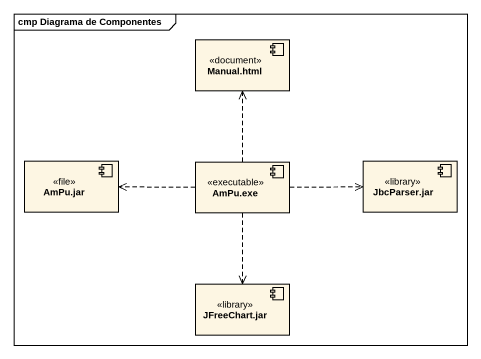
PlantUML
@startuml
mainframe cmp Diagrama de Componentes
component "Manual.html" as Manual_html <<document>>
component "AmPu.jar" as AmPu_jar <<file>>
component "AmPu.exe" as AmPu_exe <<executable>>
component "JbcParser.jar" as JbcParser_jar <<library>>
component "JFreeChart.jar" as JFreeChart_jar <<library>>
AmPu_exe .up.> Manual_html
AmPu_exe .left.> AmPu_jar
AmPu_exe .right.> JbcParser_jar
AmPu_exe ..> JFreeChart_jar
@enduml
